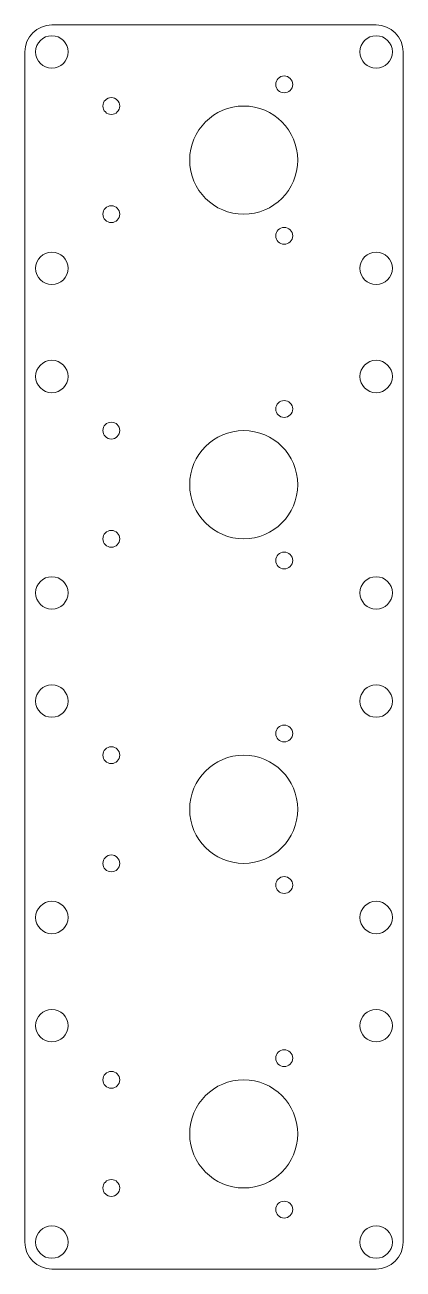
# Model space of a CAD drawing. Header units: inches. Extents: x -3.5 to 0, y -5.7 to 5.7.
import ezdxf

# ---------------------------------------------------------------- set-up
doc = ezdxf.new("R2010")
doc.units = ezdxf.units.IN
doc.layers.get('0').update_dxf_attribs({"color": 1, "linetype": 'CONTINUOUS', "lineweight": 0})

msp = doc.modelspace()

# ---------------------------------------------------------------- linework, layer by layer
for p, q in [((-3.25, 5.75), (-0.25, 5.75)), ((-3.5, 3.5), (-3.5, 5.5)), ((0, 5.5), (0, 3.5)), ((-3.5, 3.5), (-3.5, 2.5)), ((0, 3.5), (0, 2.5)), ((-3.5, 0.5), (-3.5, 2.5)), ((0, 2.5), (0, 0.5)), ((-3.5, 0.5), (-3.5, -0.5)), ((0, 0.5), (0, -0.5)), ((-3.5, -2.5), (-3.5, -0.5)), ((0, -0.5), (0, -2.5)), ((-3.5, -2.5), (-3.5, -3.5)), ((0, -2.5), (0, -3.5)), ((-3.5, -5.5), (-3.5, -3.5)), ((0, -3.5), (0, -5.5)), ((-0.25, -5.75), (-3.25, -5.75))]:
    msp.add_line(p, q)
for centre, radius in [((-3.25, 5.5), 0.15), ((-0.25, 5.5), 0.15), ((-1.1, 5.2), 0.078), ((-2.7, 5), 0.078), ((-1.475, 4.5), 0.5), ((-2.7, 4), 0.078), ((-1.1, 3.8), 0.078), ((-3.25, 3.5), 0.15), ((-0.25, 3.5), 0.15), ((-3.25, 2.5), 0.15), ((-0.25, 2.5), 0.15), ((-1.1, 2.2), 0.078), ((-2.7, 2), 0.078), ((-1.475, 1.5), 0.5), ((-2.7, 1), 0.078), ((-1.1, 0.8), 0.078), ((-3.25, 0.5), 0.15), ((-0.25, 0.5), 0.15), ((-3.25, -0.5), 0.15), ((-0.25, -0.5), 0.15), ((-1.1, -0.8), 0.078), ((-2.7, -1), 0.078), ((-1.475, -1.5), 0.5), ((-2.7, -2), 0.078), ((-1.1, -2.2), 0.078), ((-3.25, -2.5), 0.15), ((-0.25, -2.5), 0.15), ((-3.25, -3.5), 0.15), ((-0.25, -3.5), 0.15), ((-1.1, -3.8), 0.078), ((-2.7, -4), 0.078), ((-1.475, -4.5), 0.5), ((-2.7, -5), 0.078), ((-1.1, -5.2), 0.078), ((-3.25, -5.5), 0.15), ((-0.25, -5.5), 0.15)]:
    msp.add_circle(centre, radius)
for centre, start, end in [((-3.25, 5.5), 90, 180), ((-0.25, 5.5), 0, 90), ((-3.25, -5.5), 180, 270), ((-0.25, -5.5), 270, 0)]:
    msp.add_arc(centre, 0.25, start, end)

doc.saveas('drawing.dxf')
